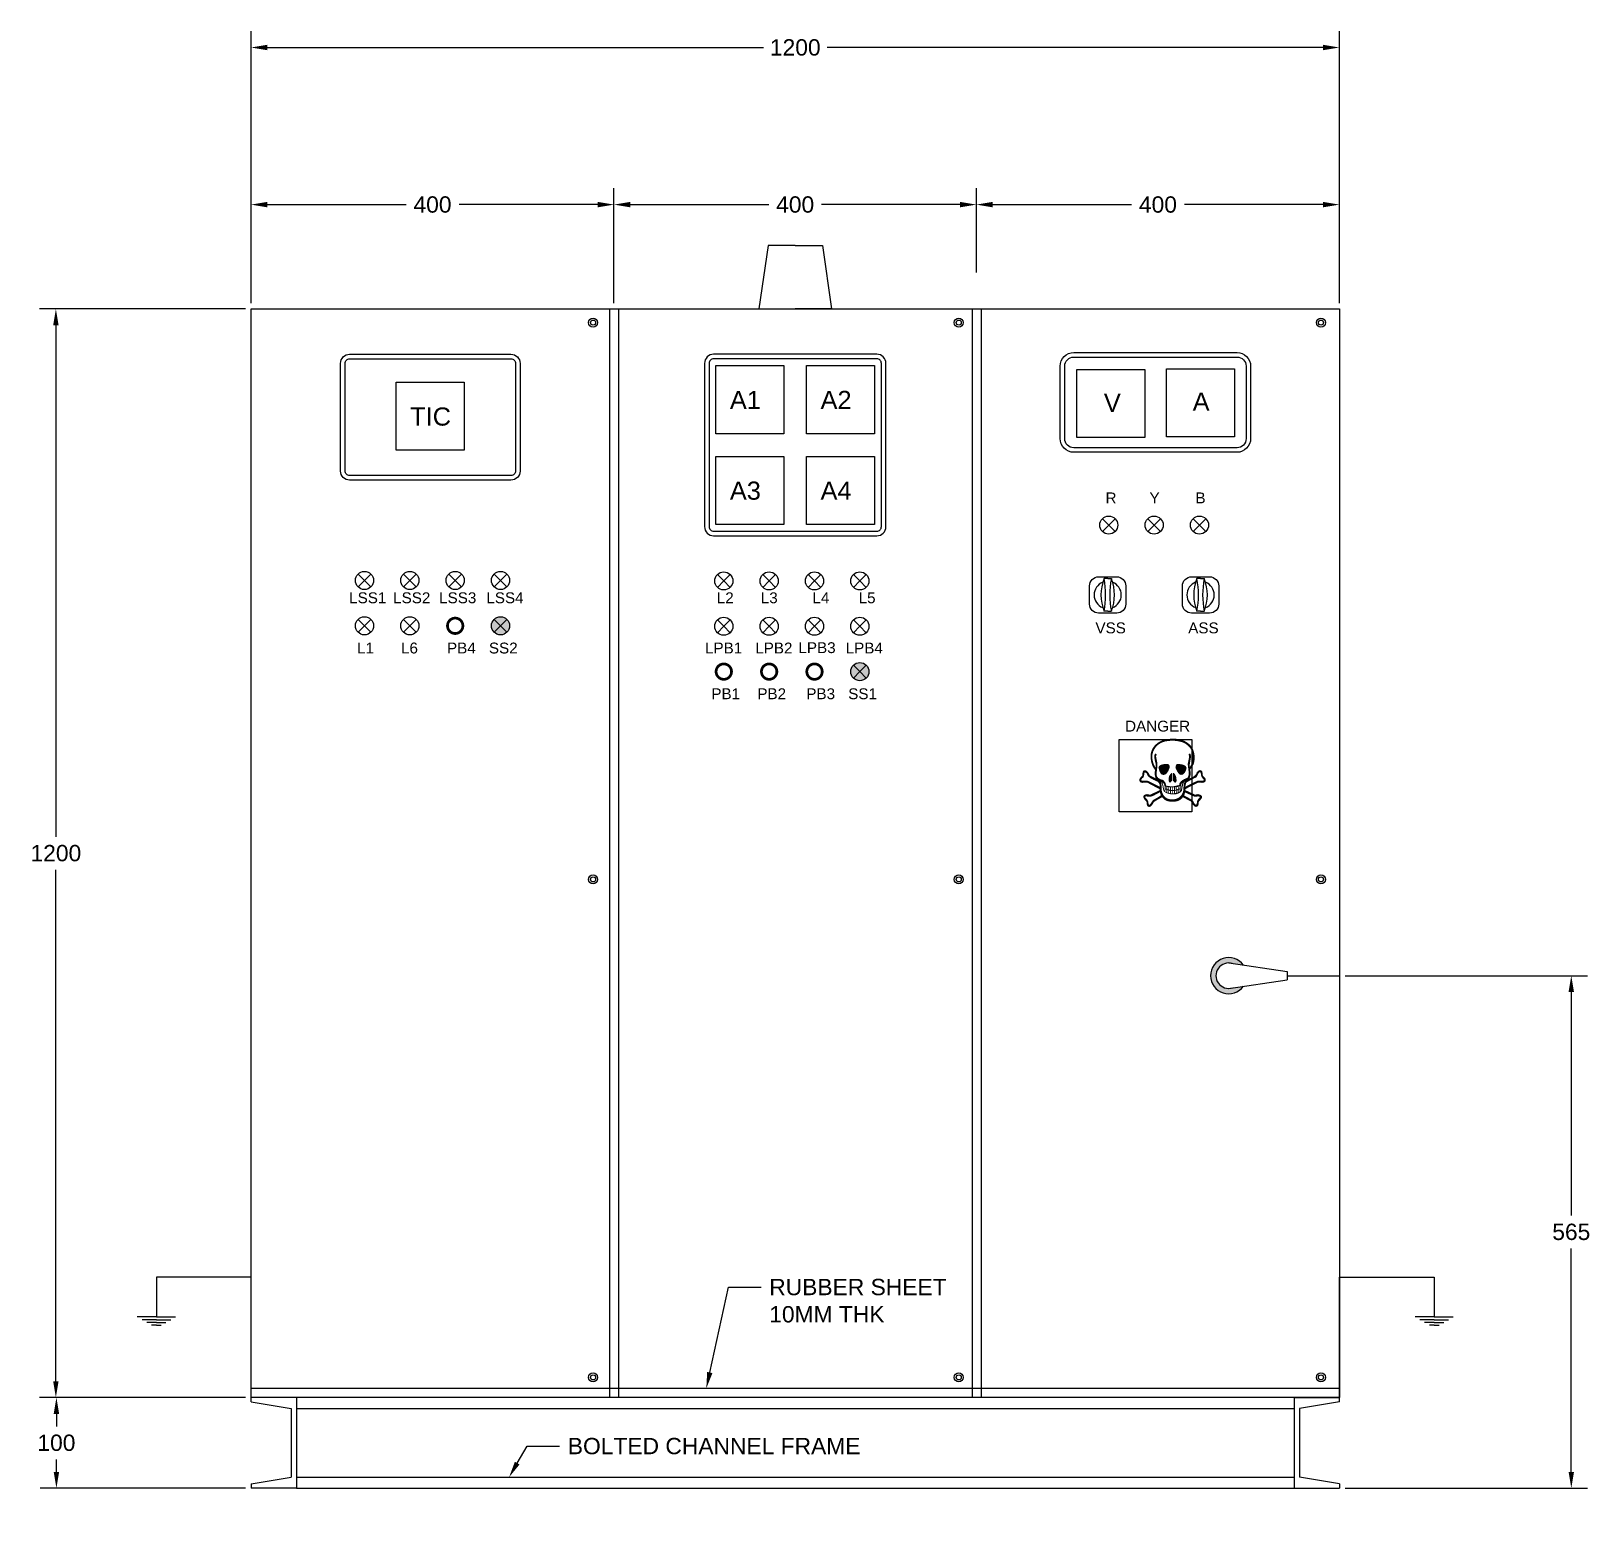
# Model space of a CAD drawing. Header units: millimetres. Extents: x 2168 to 3887, y 1394 to 3028.
import ezdxf
from ezdxf import colors
from ezdxf.entities.mleader import LeaderData, LeaderLine
from ezdxf.math import Vec2, Vec3

# ---------------------------------------------------------------- set-up
doc = ezdxf.new("R2010")
doc.units = ezdxf.units.MM
doc.header["$MEASUREMENT"] = 0
doc.styles.get("Standard").update_dxf_attribs({"font": 'arial.ttf'})
doc.dimstyles.get("Standard").update_dxf_attribs({"dimscale": 100, "dimtxt": 0.18, "dimasz": 0.18, "dimexe": 0.18, "dimexo": 0.0625, "dimgap": 0.09, "dimtad": 0, "dimtih": 1, "dimtoh": 1, "dimdec": 0, "dimzin": 0, "dimdsep": 46, "dimtxsty": 'Standard', "dimcen": 0.09, "dimadec": 0, "dimazin": 0, "dimtfac": 1, "dimtdec": 0, "dimtofl": 0, "dimtmove": 0, "dimatfit": 3, "dimfxl": 1, "dimtolj": 1, "dimtzin": 0, "dimarcsym": 0})

# ---------------------------------------------------------------- blocks, each defined once
blk = doc.blocks.new('*U1')
for q in [(-7.1, 7.1), (-7.1, -7.1), (7.1, 7.1), (7.1, -7.1)]:
    blk.add_line((0, 0), q)
blk.add_circle((0, 0), 10)
blk = doc.blocks.new('*U3')
at = {"const_width": 3}
blk.add_lwpolyline([(-8.5, 0, 1), (8.5, 0, 1)], format="xyb", close=True, dxfattribs=at)
blk = doc.blocks.new('*U2')
at = {"color": 0, "linetype": 'ByBlock', "lineweight": -2, "transparency": 16777216}
for name, p in [('*U1', (0, 50)), ('*U1', (50, 50)), ('*U1', (100, 50)), ('*U1', (150, 50)), ('*U1', (0, 0)), ('*U1', (50, 0)), ('*U3', (100, 0)), ('*U1', (150, 0))]:
    blk.add_blockref(name, p, dxfattribs=at)
blk = doc.blocks.new('*U12')
at = {"const_width": 3}
blk.add_lwpolyline([(-8.5, 0, 1), (8.5, 0, 1)], format="xyb", close=True, dxfattribs=at)
blk = doc.blocks.new('*U9')
for q in [(-7.1, 7.1), (-7.1, -7.1), (7.1, 7.1), (7.1, -7.1)]:
    blk.add_line((0, 0), q)
blk.add_circle((0, 0), 10)
blk = doc.blocks.new('*U11')
at = {"const_width": 3}
blk.add_lwpolyline([(-8.5, 0, 1), (8.5, 0, 1)], format="xyb", close=True, dxfattribs=at)
blk = doc.blocks.new('*U10')
at = {"color": 0, "linetype": 'ByBlock', "lineweight": -2, "transparency": 16777216}
for name, p in [('*U9', (0, 100)), ('*U9', (50, 100)), ('*U9', (100, 100)), ('*U9', (150, 100)), ('*U9', (0, 50)), ('*U9', (50, 50)), ('*U9', (100, 50)), ('*U9', (150, 50)), ('*U12', (0, 0)), ('*U12', (50, 0)), ('*U11', (100, 0)), ('*U9', (150, 0))]:
    blk.add_blockref(name, p, dxfattribs=at)
blk = doc.blocks.new('*U13')
for q in [(-7.1, 7.1), (-7.1, -7.1), (7.1, 7.1), (7.1, -7.1)]:
    blk.add_line((0, 0), q)
blk.add_circle((0, 0), 10)
blk = doc.blocks.new('*U16')
for q in [(-7.1, 7.1), (-7.1, -7.1), (7.1, 7.1), (7.1, -7.1)]:
    blk.add_line((0, 0), q)
blk.add_circle((0, 0), 10)
blk = doc.blocks.new('*U14')
at = {"color": 0, "linetype": 'ByBlock', "lineweight": -2, "transparency": 16777216}
for name, p in [('*U13', (0, 0)), ('*U13', (50, 0)), ('*U16', (100, 0))]:
    blk.add_blockref(name, p, dxfattribs=at)
blk = doc.blocks.new('*U24')
for p, q in [((0, 100), (0, 0)), ((0, 100), (50, 100)), ((50, 95.2), (6, 87.8)), ((6, 87.8), (6, 12.2)), ((50, 95.2), (50, 100)), ((0, 0), (50, 0)), ((50, 4.8), (6, 12.2)), ((50, 4.8), (50, 0))]:
    blk.add_line(p, q)
blk = doc.blocks.new('*D27')
at = {"color": 0, "lineweight": -2, "transparency": 16777216}
for p, q in [((2404.7, 1522.2), (2178.2, 1522.2)), ((2196.2, 1504.2), (2196.2, 1490.3)), ((2196.2, 1440.2), (2196.2, 1454)), ((2404.7, 1422.2), (2178.2, 1422.2))]:
    blk.add_line(p, q, dxfattribs=at)
at = {"color": 0, "transparency": 16777216}
for points in [[(2193.2, 1504.2), (2199.2, 1504.2), (2196.2, 1522.2)], [(2193.2, 1440.2), (2199.2, 1440.2), (2196.2, 1422.2)]]:
    blk.add_solid(points, dxfattribs=at)
at = {"layer": 'Defpoints', "color": 0, "transparency": 16777216}
for p in [(2196.2, 1522.2), (2410.9, 1522.2), (2410.9, 1422.2)]:
    blk.add_point(p, dxfattribs=at)
at = {"color": 0, "transparency": 16777216, "insert": (2196.2, 1472.2), "char_height": 18, "attachment_point": 5}
blk.add_mtext('\\A1;100', dxfattribs=at)
blk = doc.blocks.new('*D28')
at = {"color": 0, "lineweight": -2, "transparency": 16777216}
for p, q in [((2404.7, 2722.2), (2177.6, 2722.2)), ((2195.6, 2704.2), (2195.6, 2140.3)), ((2195.6, 1540.2), (2195.6, 2104)), ((2404.7, 1522.2), (2177.6, 1522.2))]:
    blk.add_line(p, q, dxfattribs=at)
at = {"color": 0, "transparency": 16777216}
for points in [[(2192.6, 2704.2), (2198.6, 2704.2), (2195.6, 2722.2)], [(2192.6, 1540.2), (2198.6, 1540.2), (2195.6, 1522.2)]]:
    blk.add_solid(points, dxfattribs=at)
at = {"layer": 'Defpoints', "color": 0, "transparency": 16777216}
for p in [(2195.6, 2722.2), (2410.9, 2722.2), (2410.9, 1522.2)]:
    blk.add_point(p, dxfattribs=at)
at = {"color": 0, "transparency": 16777216, "insert": (2195.6, 2122.2), "char_height": 18, "attachment_point": 5}
blk.add_mtext('\\A1;1200', dxfattribs=at)
blk = doc.blocks.new('*D29')
at = {"color": 0, "lineweight": -2, "transparency": 16777216}
for p, q in [((2410.9, 2728.4), (2410.9, 2855.2)), ((2810.9, 2728.4), (2810.9, 2855.2)), ((2428.9, 2837.2), (2581.7, 2837.2)), ((2792.9, 2837.2), (2640.2, 2837.2))]:
    blk.add_line(p, q, dxfattribs=at)
at = {"color": 0, "transparency": 16777216}
for points in [[(2428.9, 2840.2), (2428.9, 2834.2), (2410.9, 2837.2)], [(2792.9, 2840.2), (2792.9, 2834.2), (2810.9, 2837.2)]]:
    blk.add_solid(points, dxfattribs=at)
at = {"layer": 'Defpoints', "color": 0, "transparency": 16777216}
for p in [(2810.9, 2837.2), (2410.9, 2722.2), (2810.9, 2722.2)]:
    blk.add_point(p, dxfattribs=at)
at = {"color": 0, "transparency": 16777216, "insert": (2610.9, 2837.2), "char_height": 18, "attachment_point": 5}
blk.add_mtext('\\A1;400', dxfattribs=at)
blk = doc.blocks.new('*D30')
at = {"color": 0, "lineweight": -2, "transparency": 16777216}
for p, q in [((2810.9, 2728.4), (2810.9, 2855.2)), ((3210.6, 2762.3), (3210.6, 2855.2)), ((2828.9, 2837.2), (2981.6, 2837.2)), ((3192.6, 2837.2), (3040, 2837.2))]:
    blk.add_line(p, q, dxfattribs=at)
at = {"color": 0, "transparency": 16777216}
for points in [[(2828.9, 2840.2), (2828.9, 2834.2), (2810.9, 2837.2)], [(3192.6, 2840.2), (3192.6, 2834.2), (3210.6, 2837.2)]]:
    blk.add_solid(points, dxfattribs=at)
at = {"layer": 'Defpoints', "color": 0, "transparency": 16777216}
for p in [(3210.6, 2837.2), (3210.6, 2756.1), (2810.9, 2722.2)]:
    blk.add_point(p, dxfattribs=at)
at = {"color": 0, "transparency": 16777216, "insert": (3010.8, 2837.2), "char_height": 18, "attachment_point": 5}
blk.add_mtext('\\A1;400', dxfattribs=at)
blk = doc.blocks.new('*D31')
at = {"color": 0, "lineweight": -2, "transparency": 16777216}
for p, q in [((3210.6, 2762.3), (3210.6, 2855.2)), ((3610.9, 2728.4), (3610.9, 2855.2)), ((3228.6, 2837.2), (3381.6, 2837.2)), ((3592.9, 2837.2), (3440, 2837.2))]:
    blk.add_line(p, q, dxfattribs=at)
at = {"color": 0, "transparency": 16777216}
for points in [[(3228.6, 2840.2), (3228.6, 2834.2), (3210.6, 2837.2)], [(3592.9, 2840.2), (3592.9, 2834.2), (3610.9, 2837.2)]]:
    blk.add_solid(points, dxfattribs=at)
at = {"layer": 'Defpoints', "color": 0, "transparency": 16777216}
for p in [(3610.9, 2837.2), (3210.6, 2756.1), (3610.9, 2722.2)]:
    blk.add_point(p, dxfattribs=at)
at = {"color": 0, "transparency": 16777216, "insert": (3410.8, 2837.2), "char_height": 18, "attachment_point": 5}
blk.add_mtext('\\A1;400', dxfattribs=at)
blk = doc.blocks.new('*D32')
at = {"color": 0, "lineweight": -2, "transparency": 16777216}
for p, q in [((2410.9, 2728.4), (2410.9, 3028.4)), ((3610.9, 2728.4), (3610.9, 3028.4)), ((2428.9, 3010.4), (2975.9, 3010.4)), ((3592.9, 3010.4), (3045.9, 3010.4))]:
    blk.add_line(p, q, dxfattribs=at)
at = {"color": 0, "transparency": 16777216}
for points in [[(2428.9, 3013.4), (2428.9, 3007.4), (2410.9, 3010.4)], [(3592.9, 3013.4), (3592.9, 3007.4), (3610.9, 3010.4)]]:
    blk.add_solid(points, dxfattribs=at)
at = {"layer": 'Defpoints', "color": 0, "transparency": 16777216}
for p in [(3610.9, 3010.4), (2410.9, 2722.2), (3610.9, 2722.2)]:
    blk.add_point(p, dxfattribs=at)
at = {"color": 0, "transparency": 16777216, "insert": (3010.9, 3010.4), "char_height": 18, "attachment_point": 5}
blk.add_mtext('\\A1;1200', dxfattribs=at)
blk = doc.blocks.new('*D33')
at = {"color": 0, "lineweight": -2, "transparency": 16777216}
for p, q in [((3617.2, 1987.2), (3884.6, 1987.2)), ((3866.6, 1969.2), (3866.6, 1722.8)), ((3866.6, 1440.2), (3866.6, 1686.5)), ((3617.2, 1422.2), (3884.6, 1422.2))]:
    blk.add_line(p, q, dxfattribs=at)
at = {"color": 0, "transparency": 16777216}
for points in [[(3863.6, 1969.2), (3869.6, 1969.2), (3866.6, 1987.2)], [(3863.6, 1440.2), (3869.6, 1440.2), (3866.6, 1422.2)]]:
    blk.add_solid(points, dxfattribs=at)
at = {"layer": 'Defpoints', "color": 0, "transparency": 16777216}
for p in [(3610.9, 1987.2), (3866.6, 1987.2), (3610.9, 1422.2)]:
    blk.add_point(p, dxfattribs=at)
at = {"color": 0, "transparency": 16777216, "insert": (3866.6, 1704.7), "char_height": 18, "attachment_point": 5}
blk.add_mtext('\\A1;565', dxfattribs=at)

msp = doc.modelspace()

# ---------------------------------------------------------------- hatches: boundary and pattern name
h = msp.add_hatch(color=256)
h.dxf.hatch_style = 1
h.paths.add_polyline_path([(3089.2, 2329.5, 0.414214), (3075.1, 2329.5), (3082.1, 2322.4)])
h.paths.add_polyline_path([(3089.2, 2329.5), (3082.1, 2322.4), (3089.2, 2315.4, 0.198912), (3092.1, 2322.4, 0.198912)])
h.paths.add_polyline_path([(3082.1, 2322.4), (3075.1, 2315.4, 0.414214), (3089.2, 2315.4)])
h.paths.add_polyline_path([(3075.1, 2329.5, 0.198912), (3072.1, 2322.4, 0.198912), (3075.1, 2315.4), (3082.1, 2322.4)])
h.paths.add_polyline_path([(2693, 2380, 0.414214), (2678.9, 2380), (2685.9, 2372.9)])
h.paths.add_polyline_path([(2685.9, 2372.9), (2678.9, 2380, 0.198912), (2675.9, 2372.9, 0.198912), (2678.9, 2365.8)])
h.paths.add_polyline_path([(2693, 2365.8), (2685.9, 2372.9), (2678.9, 2365.8, 0.414214)])
h.paths.add_polyline_path([(2693, 2380), (2685.9, 2372.9), (2693, 2365.8, 0.198912), (2695.9, 2372.9, 0.198912)])
h = msp.add_hatch(color=256)
h.dxf.hatch_style = 1
h.paths.add_polyline_path([(3492.8, 2000.6), (3505.1, 1998.8, 3.125353), (3505.1, 1975.5), (3492.8, 1973.7, -1.344009)])

# ---------------------------------------------------------------- linework, layer by layer
for p, q in [((2980.9, 2792.2), (2970.9, 2722.2)), ((3010.9, 2792.2), (2980.9, 2792.2)), ((3010.9, 2792.2), (3040.9, 2792.2)), ((3040.9, 2792.2), (3050.9, 2722.2)), ((2410.9, 2722.2), (3610.9, 2722.2)), ((2410.9, 1522.2), (2410.9, 2722.2)), ((2805.9, 2722.2), (2805.9, 1522.2)), ((2815.9, 2722.2), (2815.9, 1522.2)), ((2970.9, 2722.2), (3010.9, 2722.2)), ((3050.9, 2722.2), (3010.9, 2722.2)), ((3205.9, 2722.2), (3205.9, 1522.2)), ((3215.9, 2722.2), (3215.9, 1522.2)), ((3610.9, 2722.2), (3610.9, 1522.2)), ((3355.4, 2424.9), (3351.4, 2424.9)), ((3355.4, 2424.9), (3359.4, 2424.9)), ((3457.8, 2424.9), (3453.8, 2424.9)), ((3457.8, 2424.9), (3461.8, 2424.9)), ((3355.4, 2388.9), (3351.4, 2388.9)), ((3355.4, 2388.9), (3359.4, 2388.9)), ((3457.8, 2388.9), (3453.8, 2388.9)), ((3457.8, 2388.9), (3461.8, 2388.9)), ((3488.8, 2001.2), (3553.4, 1991.7)), ((3488.8, 1973.2), (3553.4, 1982.6)), ((3553.4, 1991.7), (3553.4, 1982.6)), ((3553.4, 1987.2), (3610.9, 1987.2)), ((2410.9, 1654.9), (2306.4, 1654.9)), ((2306.4, 1654.9), (2306.4, 1611)), ((3610.9, 1517.3), (3610.9, 1654.9)), ((3610.9, 1654.9), (3715.5, 1654.9)), ((3715.5, 1654.9), (3715.5, 1611)), ((2306.4, 1611), (2285.4, 1611)), ((2306.4, 1608), (2290.6, 1608)), ((2306.4, 1605), (2295.8, 1605)), ((2306.4, 1602), (2301, 1602)), ((2306.4, 1611), (2327.4, 1611)), ((2306.4, 1608), (2322.2, 1608)), ((2306.4, 1605), (2317, 1605)), ((2306.4, 1602), (2311.8, 1602)), ((3715.5, 1611), (3694.5, 1611)), ((3715.5, 1608), (3699.7, 1608)), ((3715.5, 1605), (3704.9, 1605)), ((3715.5, 1602), (3710.1, 1602)), ((3715.5, 1611), (3736.5, 1611)), ((3715.5, 1608), (3731.3, 1608)), ((3715.5, 1605), (3726.1, 1605)), ((3715.5, 1602), (3720.9, 1602)), ((3610.9, 1532.2), (2410.9, 1532.2)), ((3610.9, 1522.2), (2410.9, 1522.2)), ((2460.9, 1510), (3560.9, 1510)), ((2460.9, 1434.3), (3560.9, 1434.3)), ((2460.9, 1422.2), (3560.9, 1422.2))]:
    msp.add_line(p, q)
for points in [[(2519.5, 2672.2), (2697.4, 2672.2, -0.414214), (2707.4, 2662.2), (2707.4, 2543.5, -0.414214), (2697.4, 2533.5), (2519.5, 2533.5, -0.414214), (2509.5, 2543.5), (2509.5, 2662.2, -0.414214)], [(2519.5, 2667.2), (2697.4, 2667.2, -0.414214), (2702.4, 2662.2), (2702.4, 2543.5, -0.414214), (2697.4, 2538.5), (2519.5, 2538.5, -0.414214), (2514.5, 2543.5), (2514.5, 2662.2, -0.414214)], [(2920.9, 2472.2), (3100.9, 2472.2, 0.414214), (3110.9, 2482.2), (3110.9, 2662.2, 0.414214), (3100.9, 2672.2), (2920.9, 2672.2, 0.414214), (2910.9, 2662.2), (2910.9, 2482.2, 0.414214)], [(2920.9, 2477.2), (3100.9, 2477.2, 0.414214), (3105.9, 2482.2), (3105.9, 2662.2, 0.414214), (3100.9, 2667.2), (2920.9, 2667.2, 0.414214), (2915.9, 2662.2), (2915.9, 2482.2, 0.414214)], [(3318, 2674.2), (3498, 2674.2, -0.414214), (3513, 2659.2), (3513, 2579.2, -0.414214), (3498, 2564.2), (3318, 2564.2, -0.414214), (3303, 2579.2), (3303, 2659.2, -0.414214)], [(3318, 2669.2), (3498, 2669.2, -0.414214), (3508, 2659.2), (3508, 2579.2, -0.414214), (3498, 2569.2), (3318, 2569.2, -0.414214), (3308, 2579.2), (3308, 2659.2, -0.414214)], [(3345.4, 2426.9), (3365.4, 2426.9, -0.414214), (3375.4, 2416.9), (3375.4, 2396.9, -0.414214), (3365.4, 2386.9), (3345.4, 2386.9, -0.414214), (3335.4, 2396.9), (3335.4, 2416.9, -0.414214)], [(3447.8, 2426.9), (3467.8, 2426.9, -0.414214), (3477.8, 2416.9), (3477.8, 2396.9, -0.414214), (3467.8, 2386.9), (3447.8, 2386.9, -0.414214), (3437.8, 2396.9), (3437.8, 2416.9, -0.414214)]]:
    msp.add_lwpolyline(points, format="xyb", close=True)
for points in [[(2923.4, 2659.7), (2998.4, 2659.7), (2998.4, 2584.7), (2923.4, 2584.7)], [(3023.4, 2659.7), (3098.4, 2659.7), (3098.4, 2584.7), (3023.4, 2584.7)], [(3321.4, 2655.4), (3396.4, 2655.4), (3396.4, 2580.4), (3321.4, 2580.4)], [(3420.1, 2656.1), (3495.1, 2656.1), (3495.1, 2581.1), (3420.1, 2581.1)], [(2570.9, 2641.4), (2645.9, 2641.4), (2645.9, 2566.4), (2570.9, 2566.4)], [(2923.4, 2559.7), (2998.4, 2559.7), (2998.4, 2484.7), (2923.4, 2484.7)], [(3023.4, 2559.7), (3098.4, 2559.7), (3098.4, 2484.7), (3023.4, 2484.7)], [(3368, 2247.7), (3448, 2247.7), (3448, 2167.7), (3368, 2167.7)]]:
    msp.add_lwpolyline(points, close=True)
for centre, radius in [((2787.9, 2707.1), 5), ((2787.9, 2707.1), 2.79), ((3191.2, 2707.1), 5), ((3191.2, 2707.1), 2.79), ((3590.6, 2707.1), 5), ((3590.6, 2707.1), 2.79), ((2787.9, 2093.3), 5), ((3191.2, 2093.3), 5), ((3590.6, 2093.3), 5), ((2787.9, 2093.3), 2.79), ((3191.2, 2093.3), 2.79), ((3590.6, 2093.3), 2.79), ((2787.9, 1544.4), 5), ((2787.9, 1544.4), 2.79), ((3191.2, 1544.4), 5), ((3191.2, 1544.4), 2.79), ((3590.6, 1544.4), 5), ((3590.6, 1544.4), 2.79)]:
    msp.add_circle(centre, radius)
for centre, radius, start, end in [((3395.9, 2406.9), 48, 157.9789, 202.0211), ((3258.7, 2406.9), 94.4, 349.0123, 10.9877), ((3452.1, 2406.9), 94.4, 169.0123, 190.9877), ((3314.9, 2406.9), 48, 337.9789, 22.0211), ((3498.3, 2406.9), 48, 157.9789, 202.0211), ((3361.1, 2406.9), 94.4, 349.0123, 10.9877), ((3554.5, 2406.9), 94.4, 169.0123, 190.9877), ((3417.3, 2406.9), 48, 337.9789, 22.0211), ((3355.4, 2406.9), 15, 111.1805, 248.8195), ((3355.4, 2406.9), 15, 291.1805, 68.8195), ((3457.8, 2406.9), 15, 111.1805, 248.8195), ((3457.8, 2406.9), 15, 291.1805, 68.8195), ((3488.8, 1987.2), 20, 35.4856, 324.5144), ((3488.8, 1987.2), 14, 73.3016, 286.6984)]:
    msp.add_arc(centre, radius, start, end)

# ---------------------------------------------------------------- block references
for name, p in [('*U14', (3356.6, 2483.9)), ('*U2', (2535.9, 2372.9)), ('*U10', (2932.1, 2322.4)), ('*U24', (3560.9, 1422.2))]:
    msp.add_blockref(name, p)
at = {"xscale": -1}
msp.add_blockref('*U24', (2460.9, 1422.2), dxfattribs=at)

# ---------------------------------------------------------------- texts
at = {"attachment_point": 1}
for s, insert, char_height in [('A1', (2938.8, 2631.9), 20), ('A2', (3038.8, 2631.9), 20), ('A', (3449.1, 2630), 20), ('TIC', (2586.3, 2613.6), 20), ('V', (3351.2, 2628.7), 20), ('A3', (2938.8, 2531.9), 20), ('A4', (3038.8, 2531.9), 20), ('R', (3353, 2519.9), 12), ('Y', (3401.5, 2519.9), 12), ('B', (3452.2, 2519.9), 12), ('LSS1', (2519, 2409.8), 12), ('LSS2', (2567.5, 2409.8), 12), ('LSS3', (2618.2, 2409.8), 12), ('LSS4', (2670.3, 2409.8), 12), ('L2', (2924.4, 2409.8), 12), ('L3', (2972.9, 2409.8), 12), ('L4', (3029.9, 2409.8), 12), ('L5', (3080.8, 2409.8), 12), ('VSS', (3341.9, 2376.6), 12), ('ASS', (3444.2, 2376.6), 12), ('L6', (2576.2, 2354.4), 12), ('SS2', (2673.1, 2354.4), 12), ('LPB2', (2966.8, 2354.4), 12), ('LPB3', (3014.4, 2354.8), 12), ('L1', (2527.7, 2354.4), 12), ('PB4', (2626.9, 2354.4), 12), ('LPB1', (2911.4, 2354.4), 12), ('LPB4', (3066.5, 2354.4), 12), ('PB1', (2918.4, 2304), 12), ('PB2', (2969.1, 2304), 12), ('PB3', (3023.1, 2304), 12), ('SS1', (3069.3, 2304), 12), ('DANGER', (3374.6, 2268.3), 12), ('{\\fWingdings|b0|i0|c2|p2;N}', (3384.5, 2248.3), 75)]:
    msp.add_mtext_dynamic_manual_height_columns(s, width=52.082, gutter_width=1, heights=[0], dxfattribs=dict(at, insert=insert, char_height=char_height))

# ---------------------------------------------------------------- dimensions: what is measured, and where the dimension line sits
for base, p2, picture, middle in [((3610.9, 3010.4), (3610.9, 2722.2), '*D32', (3010.9, 3010.4)), ((2810.9, 2837.2), (2810.9, 2722.2), '*D29', (2610.9, 2837.2))]:
    dim = msp.add_linear_dim(base=base, p1=(2410.9, 2722.2), p2=p2, dimstyle='Standard')
    dim.commit()
    dim.dimension.update_dxf_attribs({"geometry": picture, "text_midpoint": middle})
for base, p1, p2, picture, middle in [((3210.6, 2837.2), (2810.9, 2722.2), (3210.6, 2756.1), '*D30', (3010.8, 2837.2)), ((3610.9, 2837.2), (3210.6, 2756.1), (3610.9, 2722.2), '*D31', (3410.8, 2837.2))]:
    dim = msp.add_linear_dim(base=base, p1=p1, p2=p2, dimstyle='Standard', override={"dimtmove": 1})
    dim.commit()
    dim.dimension.update_dxf_attribs({"geometry": picture, "text_midpoint": middle})
for base, p1, p2, picture, middle in [((2195.6, 2722.2), (2410.9, 1522.2), (2410.9, 2722.2), '*D28', (2195.6, 2122.2)), ((3866.6, 1987.2), (3610.9, 1422.2), (3610.9, 1987.2), '*D33', (3866.6, 1704.7)), ((2196.2, 1522.2), (2410.9, 1422.2), (2410.9, 1522.2), '*D27', (2196.2, 1472.2))]:
    dim = msp.add_linear_dim(base=base, p1=p1, p2=p2, angle=90, dimstyle='Standard')
    dim.commit()
    dim.dimension.update_dxf_attribs({"geometry": picture, "text_midpoint": middle})

# ---------------------------------------------------------------- leaders
ml = msp.add_multileader_mtext('Standard')
ml.set_content('RUBBER SHEET\\P10MM THK', color=256)
ml.set_leader_properties()
ml.build(insert=Vec2(0, 0))
ml.multileader.update_dxf_attribs({"dogleg_length": 0.36, "arrow_head_size": 18, "scale": 100})
ctx = ml.context
ctx.base_point, ctx.scale, ctx.char_height, ctx.arrow_head_size, ctx.landing_gap_size, ctx.plane_origin = Vec3(2973.2, 1643.8), 100, 18, 18, 9, Vec3(2912.8, 1532.2)
notes = []
notes.append((ctx, [(0, (1, 1, 0), (2937.2, 1643.8), (1, 0), 36, [(0, [(2912.8, 1532.2)], 0, [])])]))
ctx.mtext.insert, ctx.mtext.flow_direction = Vec3(2982.2, 1653), 5
ml = msp.add_multileader_mtext('Standard')
ml.set_content('BOLTED CHANNEL FRAME', color=256)
ml.set_leader_properties()
ml.build(insert=Vec2(0, 0))
ml.multileader.update_dxf_attribs({"dogleg_length": 0.36, "arrow_head_size": 18, "scale": 100})
ctx = ml.context
ctx.base_point, ctx.scale, ctx.char_height, ctx.arrow_head_size, ctx.landing_gap_size, ctx.plane_origin = Vec3(2751.1, 1468.6), 100, 18, 18, 9, Vec3(2695.3, 1434.3)
notes.append((ctx, [(0, (1, 1, 0), (2715.1, 1468.6), (1, 0), 36, [(0, [(2695.3, 1434.3)], 0, [])])]))
ctx.mtext.insert, ctx.mtext.flow_direction = Vec3(2760.1, 1477.7), 5
for ctx, leaders in notes:
    for number, flags, end, landing, length, lines in leaders:
        leader = LeaderData()
        leader.index, (leader.has_last_leader_line, leader.has_dogleg_vector, leader.attachment_direction) = number, flags
        leader.last_leader_point, leader.dogleg_vector, leader.dogleg_length = Vec3(end), Vec3(landing), length
        for number, points, colour, breaks in lines:
            line = LeaderLine()
            line.index, line.vertices, line.color, line.breaks = number, Vec3.list(points), colors.encode_raw_color(colour), breaks
            leader.lines.append(line)
        ctx.leaders.append(leader)

doc.saveas('drawing.dxf')
